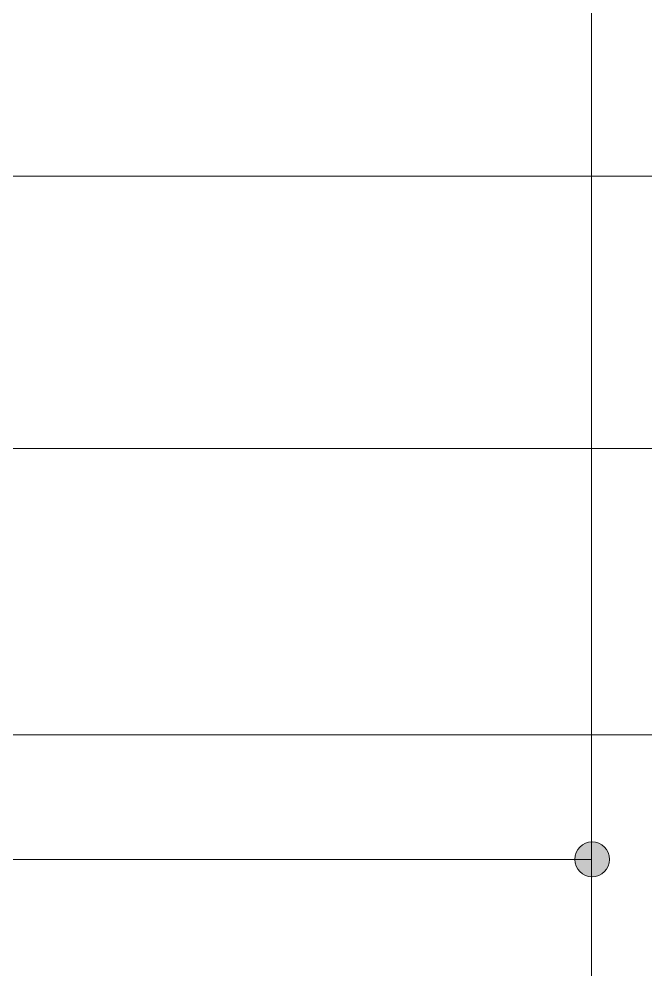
# Model space of a CAD drawing. Header units: inches. Extents: x 3989 to 4711, y 2881 to 3348.
# Drawn here: x 4583.7 to 4618.5, y 3085 to 3137.9 of the extents above; entities that cross this region are included whole.
import ezdxf

# ---------------------------------------------------------------- set-up
doc = ezdxf.new("R2010")
doc.units = ezdxf.units.IN
doc.header["$MEASUREMENT"] = 0

msp = doc.modelspace()

# ---------------------------------------------------------------- hatches: boundary and pattern name
at = {"lineweight": 0}
h = msp.add_hatch(color=256, dxfattribs=at)
h.dxf.hatch_style = 1
h.paths.add_polyline_path([(4615.63448, 3092.07485), (4615.63448, 3091.04906), (4616.51892, 3091.04906, 0.01577024), (4616.52084, 3091.11009, 0.38963386)])
h.paths.add_polyline_path([(4615.63448, 3092.07485, 0.43922803), (4614.5844, 3091.11009, 0.43922803), (4615.63448, 3090.14534)])
h.paths.add_polyline_path([(4616.51892, 3091.04906), (4615.63448, 3091.04906), (4615.63448, 3090.14534, 0.37158039)])

# ---------------------------------------------------------------- linework, layer by layer
for p, q in [((4615.52156, 3020.63343), (4615.52156, 3254.00035)), ((4543.85814, 3091.10648), (4615.53603, 3091.10648))]:
    msp.add_line(p, q, dxfattribs=at)
at = {"color": 3, "lineweight": 0}
for p, q in [((4652.78933, 3129.1161), (4425.28592, 3129.1161)), ((4425.35172, 3113.96603), (4652.79663, 3113.96603)), ((4425.43229, 3098.0414), (4652.82647, 3098.0414))]:
    msp.add_line(p, q, dxfattribs=at)
at = {"lineweight": 0}
msp.add_circle((4615.55262, 3091.11009), 0.96822, dxfattribs=at)

doc.saveas('drawing.dxf')
